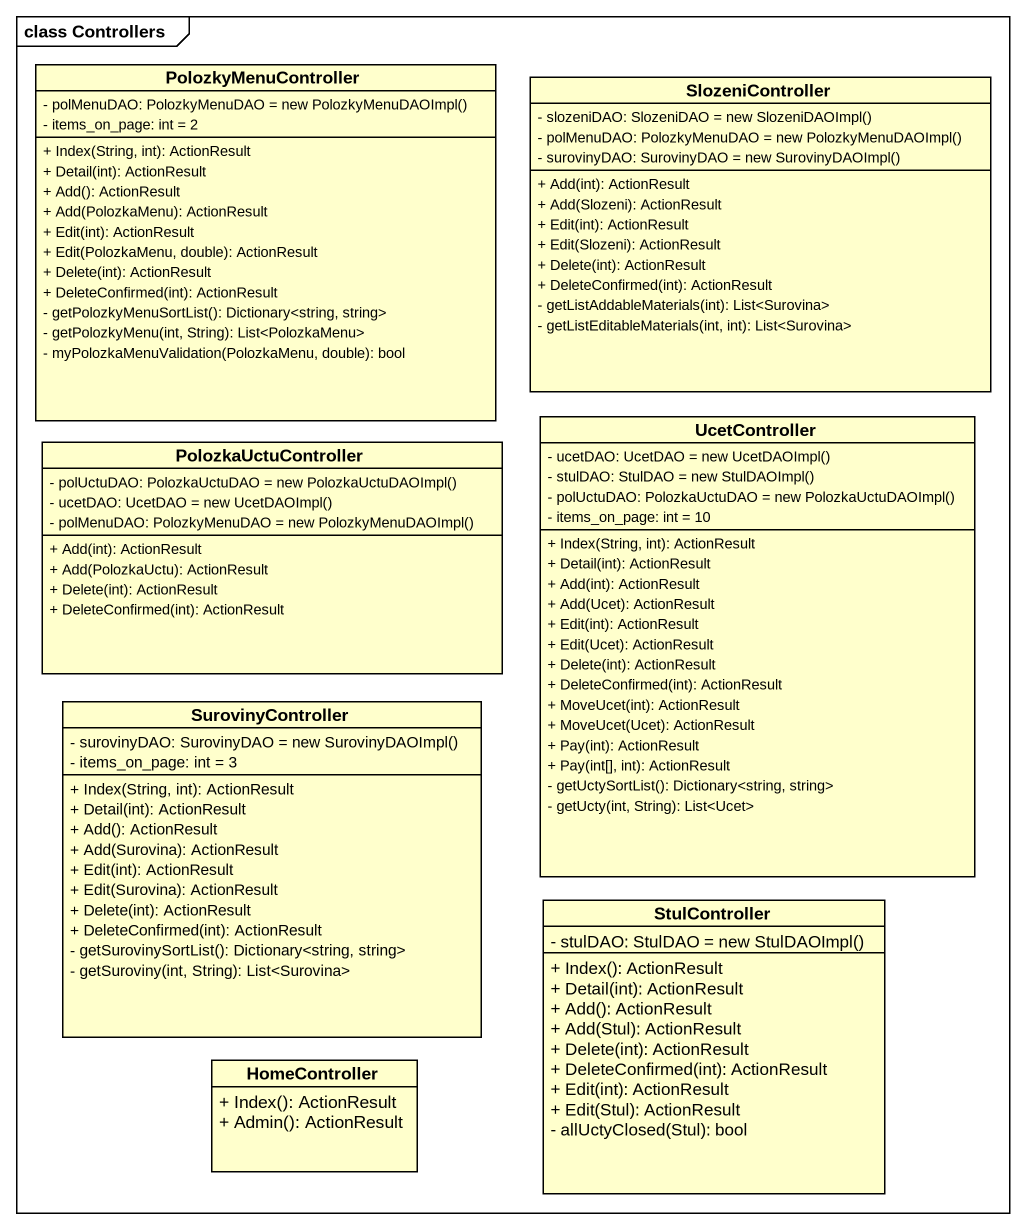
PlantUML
@startuml
mainframe class Controllers
hide circle
hide empty members
skinparam classAttributeIconSize 0
class PolozkyMenuController {
  {field} - polMenuDAO: PolozkyMenuDAO = new PolozkyMenuDAOImpl()
  - items_on_page: int = 2
  + Index(String, int): ActionResult
  + Detail(int): ActionResult
  + Add(): ActionResult
  + Add(PolozkaMenu): ActionResult
  + Edit(int): ActionResult
  + Edit(PolozkaMenu, double): ActionResult
  + Delete(int): ActionResult
  + DeleteConfirmed(int): ActionResult
  - getPolozkyMenuSortList(): Dictionary<string, string>
  - getPolozkyMenu(int, String): List<PolozkaMenu>
  - myPolozkaMenuValidation(PolozkaMenu, double): bool
}
class SlozeniController {
  {field} - slozeniDAO: SlozeniDAO = new SlozeniDAOImpl()
  {field} - polMenuDAO: PolozkyMenuDAO = new PolozkyMenuDAOImpl()
  {field} - surovinyDAO: SurovinyDAO = new SurovinyDAOImpl()
  + Add(int): ActionResult
  + Add(Slozeni): ActionResult
  + Edit(int): ActionResult
  + Edit(Slozeni): ActionResult
  + Delete(int): ActionResult
  + DeleteConfirmed(int): ActionResult
  - getListAddableMaterials(int): List<Surovina>
  - getListEditableMaterials(int, int): List<Surovina>
}
class UcetController {
  {field} - ucetDAO: UcetDAO = new UcetDAOImpl()
  {field} - stulDAO: StulDAO = new StulDAOImpl()
  {field} - polUctuDAO: PolozkaUctuDAO = new PolozkaUctuDAOImpl()
  - items_on_page: int = 10
  + Index(String, int): ActionResult
  + Detail(int): ActionResult
  + Add(int): ActionResult
  + Add(Ucet): ActionResult
  + Edit(int): ActionResult
  + Edit(Ucet): ActionResult
  + Delete(int): ActionResult
  + DeleteConfirmed(int): ActionResult
  + MoveUcet(int): ActionResult
  + MoveUcet(Ucet): ActionResult
  + Pay(int): ActionResult
  + Pay(int[], int): ActionResult
  - getUctySortList(): Dictionary<string, string>
  - getUcty(int, String): List<Ucet>
}
class PolozkaUctuController {
  {field} - polUctuDAO: PolozkaUctuDAO = new PolozkaUctuDAOImpl()
  {field} - ucetDAO: UcetDAO = new UcetDAOImpl()
  {field} - polMenuDAO: PolozkyMenuDAO = new PolozkyMenuDAOImpl()
  + Add(int): ActionResult
  + Add(PolozkaUctu): ActionResult
  + Delete(int): ActionResult
  + DeleteConfirmed(int): ActionResult
}
class SurovinyController {
  {field} - surovinyDAO: SurovinyDAO = new SurovinyDAOImpl()
  - items_on_page: int = 3
  + Index(String, int): ActionResult
  + Detail(int): ActionResult
  + Add(): ActionResult
  + Add(Surovina): ActionResult
  + Edit(int): ActionResult
  + Edit(Surovina): ActionResult
  + Delete(int): ActionResult
  + DeleteConfirmed(int): ActionResult
  - getSurovinySortList(): Dictionary<string, string>
  - getSuroviny(int, String): List<Surovina>
}
class StulController {
  {field} - stulDAO: StulDAO = new StulDAOImpl()
  + Index(): ActionResult
  + Detail(int): ActionResult
  + Add(): ActionResult
  + Add(Stul): ActionResult
  + Delete(int): ActionResult
  + DeleteConfirmed(int): ActionResult
  + Edit(int): ActionResult
  + Edit(Stul): ActionResult
  - allUctyClosed(Stul): bool
}
class HomeController {
  + Index(): ActionResult
  + Admin(): ActionResult
}
@enduml
